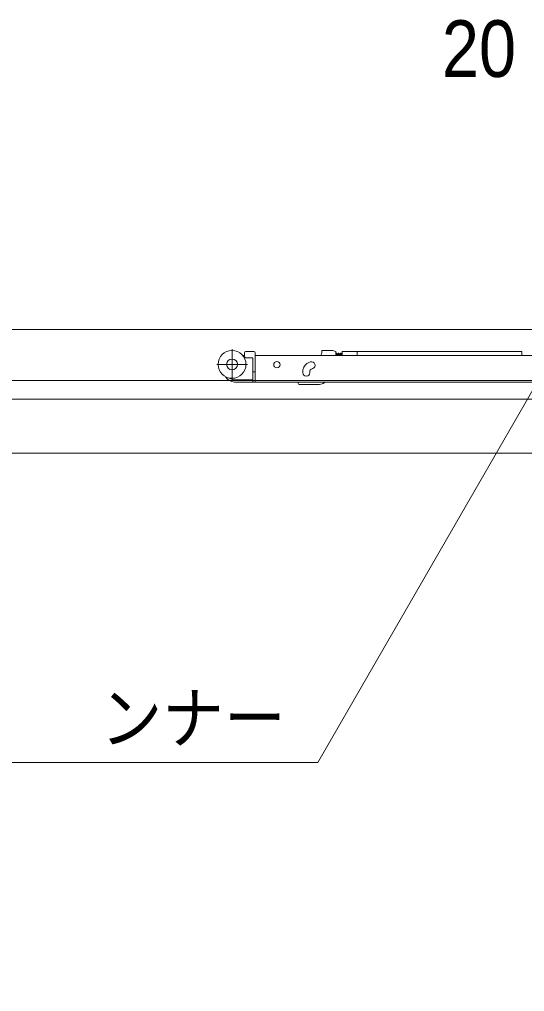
# Model space of a CAD drawing. Units: millimetres, scale not verified. Extents: x -6062 to 6062, y -3045 to 3045.
# Drawn here: x -2635 to -2308, y -78 to 551 of the extents above; entities that cross this region are included whole.
import ezdxf
from ezdxf.enums import TextEntityAlignment as Align

# ---------------------------------------------------------------- set-up
doc = ezdxf.new("R2010")
doc.units = ezdxf.units.MM
doc.header["$LTSCALE"] = 20
for name, color, linetype, lineweight in [('0-0_2寸法-3', 7, 'Continuous', 9), ('0-1_3一般', 7, 'Continuous', 9), ('0-5_2寸法-2', 7, 'Continuous', 9)]:
    doc.layers.add(name, color=color, linetype=linetype, lineweight=lineweight)
doc.styles.add('ＭＳ ゴシック', font='')
doc.styles.add('ＭＳ Ｐゴシック', font='')
doc.styles.get('ＭＳ ゴシック').set_extended_font_data('MS Gothic')
doc.styles.get('ＭＳ Ｐゴシック').set_extended_font_data('MS PGothic')

# ---------------------------------------------------------------- blocks, each defined once
blk = doc.blocks.new('グループ-71')
at = {"layer": '0-1_3一般'}
blk.add_line((-55696.5, 7000), (-4456.5, 7000), dxfattribs=at)
blk = doc.blocks.new('グループ-72')
at = {"layer": '0-1_3一般'}
for p, q in [((-14203.9, 6747.9), (-14203.9, 6351.9)), ((-14043.9, 6697.9), (-14043.9, 6655.9)), ((-13923.9, 6717.9), (-14023.9, 6717.9)), ((-13903.9, 6697.9), (-13903.9, 6665.1)), ((-12901.5, 6727.9), (-13041.5, 6727.9)), ((-13041.5, 6713.9), (-13041.5, 6727.9)), ((-12861.5, 6717.9), (-12901.5, 6727.9)), ((-12861.5, 6665.9), (-12861.5, 6717.9)), ((-12852.3, 6670.9), (-12851.6, 6665.9)), ((-12825.3, 6670.9), (-12824.6, 6665.9)), ((-12798.3, 6670.9), (-12797.6, 6665.9)), ((-12778.4, 6686.9), (-12778.3, 6687.5)), ((-12778.3, 6665.9), (-12778.3, 6716.9)), ((-12584.3, 6716.9), (-12778.3, 6716.9)), ((-12584.3, 6716.9), (-12584.3, 6665.9)), ((-10454.3, 6715.9), (-12584.3, 6715.9)), ((-10454.3, 6715.9), (-10454.3, 6665.9)), ((-14005.9, 6549.9), (-14401.9, 6549.9)), ((-14043.9, 6665.9), (-14066.3, 6665.9)), ((-14045.8, 6635.9), (-14023.9, 6635.9)), ((-13943.9, 6635.9), (-14023.9, 6635.9)), ((-13933.9, 6475.9), (-13933.9, 6625.9)), ((-13903.9, 6665.9), (-7797.9, 6665.9)), ((-13903.9, 6659.9), (-13903.9, 6665.1)), ((-13903.9, 6481.9), (-13903.9, 6659.9)), ((-13190.2, 6581.5), (-13208.9, 6574.7)), ((-13933.9, 6455.9), (-13933.9, 6475.9)), ((-13933.9, 6345.9), (-13933.9, 6455.9)), ((-13903.9, 6470.1), (-13903.9, 6481.9)), ((-13903.9, 6455.9), (-13903.9, 6345.9)), ((-13287.9, 6441.9), (-13287.9, 6461.9)), ((-13286.3, 6481.4), (-13286.2, 6481.9)), ((-13197.9, 6462.4), (-13197.9, 6461.9)), ((-13197.9, 6461.9), (-13197.9, 6441.9)), ((-13178.2, 6490.1), (-13159.4, 6496.9)), ((-13943.9, 6351.9), (-14173.9, 6351.9)), ((-14173.9, 6321.9), (-13933.9, 6321.9)), ((-13933.9, 6321.9), (-13933.9, 6345.9)), ((-7797.9, 6321.9), (-13903.9, 6321.9)), ((-13347.3, 6301.9), (-13347.3, 6321.9)), ((-13337.3, 6291.9), (-13072.4, 6291.9)), ((-13009.9, 6313.8), (-12999.8, 6321.9)), ((-30000, 5400), (-6640, 5400))]:
    blk.add_line(p, q, dxfattribs=at)
blk.add_lwpolyline([(-6330, 6340), (-53990, 6340), (-53990, 7000), (-6330, 7000)], close=True, dxfattribs=at)
for points in [[(-12861.5, 6675.8), (-12861.4, 6676.3), (-12861.4, 6676.9), (-12861.3, 6677.4), (-12861.2, 6678), (-12861.2, 6678.7), (-12861.1, 6679.3), (-12861, 6680), (-12861, 6680.6), (-12860.9, 6681.4), (-12860.9, 6682.1), (-12860.8, 6682.9), (-12860.7, 6683.6), (-12860.7, 6684.5), (-12860.6, 6685.3), (-12860.5, 6686.1), (-12860.4, 6686.9), (-12860.2, 6687.7), (-12859.9, 6688.4), (-12859.6, 6689.1), (-12859.1, 6689.8), (-12858.7, 6690.4), (-12858.1, 6691), (-12857.5, 6691.5), (-12856.8, 6692.1), (-12856.1, 6692.6), (-12855.3, 6693), (-12854.4, 6693.5), (-12853.5, 6693.8), (-12852.5, 6694.2), (-12851.6, 6694.4), (-12850.8, 6694.5), (-12850, 6694.5), (-12849.3, 6694.3), (-12848.6, 6694.1), (-12848, 6693.7), (-12847.4, 6693.3), (-12846.9, 6692.7), (-12846.4, 6692), (-12846, 6691.2)], [(-12851.7, 6674.5), (-12851.7, 6674.1), (-12851.8, 6673.6), (-12851.9, 6673.2), (-12851.9, 6672.8), (-12852, 6672.3), (-12852.1, 6671.9), (-12852.1, 6671.4), (-12852.2, 6671), (-12852.3, 6670.6), (-12852.4, 6670.1), (-12852.4, 6669.7), (-12852.5, 6669.3), (-12852.5, 6668.9), (-12852.6, 6668.5), (-12852.7, 6668.1), (-12852.7, 6667.7), (-12852.8, 6667.4), (-12852.8, 6667), (-12852.9, 6666.6), (-12852.9, 6666.3), (-12853, 6665.9)], [(-12849.5, 6686.7), (-12849.4, 6686.7), (-12849.2, 6686.7), (-12849.1, 6686.7), (-12849.1, 6686.6), (-12849, 6686.6), (-12849, 6686.5), (-12848.9, 6686.3), (-12848.9, 6686.1), (-12849, 6686), (-12849, 6685.7), (-12849.1, 6685.5), (-12849.2, 6685.2), (-12849.3, 6684.9), (-12849.5, 6684.5), (-12849.6, 6684.2), (-12849.8, 6683.8), (-12850, 6683.4), (-12850.1, 6683), (-12850.3, 6682.6), (-12850.4, 6682.2), (-12850.5, 6681.8), (-12850.6, 6681.4), (-12850.7, 6681), (-12850.8, 6680.6), (-12850.9, 6680.2), (-12851, 6679.8), (-12851.1, 6679.4), (-12851.1, 6679), (-12851.2, 6678.6), (-12851.2, 6678.2), (-12851.3, 6677.8), (-12851.3, 6677.4), (-12851.4, 6677), (-12851.4, 6676.6), (-12851.4, 6676.2), (-12851.5, 6675.8), (-12851.6, 6675.4), (-12851.6, 6674.9), (-12851.7, 6674.5)], [(-12846, 6691.2), (-12845.7, 6690.3), (-12845.4, 6689.2), (-12845.2, 6688.1), (-12845, 6686.9), (-12844.7, 6685.8), (-12844.6, 6684.7), (-12844.4, 6683.6), (-12844.2, 6682.5), (-12844, 6681.5), (-12843.8, 6680.5), (-12843.7, 6679.6), (-12843.5, 6678.7), (-12843.4, 6677.8), (-12843.2, 6676.9), (-12843.1, 6676.1), (-12843, 6675.3), (-12842.9, 6674.6), (-12842.7, 6673.9), (-12842.6, 6673.2), (-12842.5, 6672.5), (-12842.4, 6671.8), (-12842.3, 6671.1), (-12842.2, 6670.5), (-12842.1, 6669.9), (-12842, 6669.2), (-12842, 6668.6), (-12841.9, 6668.1), (-12841.8, 6667.5), (-12841.7, 6666.9), (-12841.6, 6666.4), (-12841.6, 6665.9)], [(-12836, 6665.9), (-12835.9, 6666.5), (-12835.8, 6667.1), (-12835.7, 6667.8), (-12835.6, 6668.4), (-12835.6, 6669.1), (-12835.5, 6669.8), (-12835.4, 6670.6), (-12835.3, 6671.3), (-12835.3, 6672.1), (-12835.2, 6672.9), (-12835.1, 6673.7), (-12835, 6674.5), (-12835, 6675.4), (-12834.9, 6676.2), (-12834.8, 6677.1), (-12834.7, 6678), (-12834.5, 6679), (-12834.3, 6680), (-12834, 6681), (-12833.7, 6682), (-12833.4, 6683.1), (-12833, 6684.2), (-12832.6, 6685.3), (-12832.1, 6686.5), (-12831.6, 6687.7), (-12831.1, 6688.9), (-12830.5, 6690.1), (-12829.9, 6691.4), (-12829.2, 6692.6), (-12828.6, 6693.6), (-12827.9, 6694.4), (-12827.3, 6695.1), (-12826.6, 6695.5), (-12826, 6695.8), (-12825.3, 6695.9), (-12824.7, 6695.8), (-12824, 6695.5), (-12823.4, 6695.1), (-12822.7, 6694.4)], [(-12824.7, 6674.5), (-12824.7, 6674.1), (-12824.8, 6673.6), (-12824.9, 6673.2), (-12824.9, 6672.8), (-12825, 6672.3), (-12825.1, 6671.9), (-12825.1, 6671.4), (-12825.2, 6671), (-12825.3, 6670.6), (-12825.4, 6670.1), (-12825.4, 6669.7), (-12825.5, 6669.3), (-12825.5, 6668.9), (-12825.6, 6668.5), (-12825.7, 6668.1), (-12825.7, 6667.7), (-12825.8, 6667.4), (-12825.8, 6667), (-12825.9, 6666.6), (-12825.9, 6666.3), (-12826, 6665.9)], [(-12822.5, 6686.7), (-12822.4, 6686.7), (-12822.3, 6686.7), (-12822.1, 6686.7), (-12822.1, 6686.6), (-12822, 6686.6), (-12822, 6686.5), (-12821.9, 6686.3), (-12821.9, 6686.2), (-12822, 6686), (-12822, 6685.7), (-12822.1, 6685.5), (-12822.2, 6685.2), (-12822.3, 6684.9), (-12822.5, 6684.5), (-12822.6, 6684.2), (-12822.8, 6683.8), (-12823, 6683.4), (-12823.1, 6683), (-12823.3, 6682.6), (-12823.4, 6682.2), (-12823.5, 6681.8), (-12823.6, 6681.4), (-12823.7, 6681), (-12823.8, 6680.6), (-12823.9, 6680.2), (-12824, 6679.8), (-12824.1, 6679.4), (-12824.1, 6679), (-12824.2, 6678.6), (-12824.2, 6678.2), (-12824.3, 6677.8), (-12824.3, 6677.4), (-12824.4, 6677), (-12824.4, 6676.6), (-12824.4, 6676.2), (-12824.5, 6675.8), (-12824.6, 6675.4), (-12824.6, 6674.9), (-12824.7, 6674.5)], [(-12822.7, 6694.4), (-12822.1, 6693.6), (-12821.5, 6692.6), (-12820.8, 6691.4), (-12820.2, 6690.1), (-12819.6, 6688.9), (-12819.1, 6687.6), (-12818.6, 6686.5), (-12818.1, 6685.3), (-12817.7, 6684.2), (-12817.3, 6683.1), (-12816.9, 6682), (-12816.6, 6681), (-12816.4, 6680), (-12816.1, 6679), (-12816, 6678), (-12815.8, 6677.1), (-12815.7, 6676.2), (-12815.6, 6675.3), (-12815.5, 6674.5), (-12815.5, 6673.7), (-12815.4, 6672.9), (-12815.3, 6672.1), (-12815.2, 6671.3), (-12815.1, 6670.6), (-12815, 6669.8), (-12815, 6669.1), (-12814.9, 6668.4), (-12814.8, 6667.8), (-12814.7, 6667.1), (-12814.7, 6666.5), (-12814.6, 6665.9)], [(-12809, 6665.9), (-12808.9, 6666.5), (-12808.8, 6667.1), (-12808.7, 6667.8), (-12808.6, 6668.4), (-12808.6, 6669.1), (-12808.5, 6669.8), (-12808.4, 6670.6), (-12808.3, 6671.3), (-12808.3, 6672.1), (-12808.2, 6672.9), (-12808.1, 6673.7), (-12808, 6674.5), (-12808, 6675.4), (-12807.9, 6676.2), (-12807.8, 6677.1), (-12807.7, 6678), (-12807.5, 6679), (-12807.3, 6680), (-12807, 6681), (-12806.7, 6682), (-12806.4, 6683.1), (-12806, 6684.2), (-12805.6, 6685.3), (-12805.1, 6686.5), (-12804.6, 6687.7), (-12804.1, 6688.9), (-12803.5, 6690.1), (-12802.9, 6691.4), (-12802.2, 6692.6), (-12801.6, 6693.6), (-12800.9, 6694.4), (-12800.3, 6695.1), (-12799.6, 6695.5), (-12799, 6695.8), (-12798.3, 6695.9), (-12797.7, 6695.8), (-12797, 6695.5), (-12796.4, 6695.1), (-12795.7, 6694.4)], [(-12797.7, 6674.5), (-12797.7, 6674.1), (-12797.8, 6673.6), (-12797.9, 6673.2), (-12797.9, 6672.8), (-12798, 6672.3), (-12798.1, 6671.9), (-12798.1, 6671.4), (-12798.2, 6671), (-12798.3, 6670.6), (-12798.4, 6670.1), (-12798.4, 6669.7), (-12798.5, 6669.3), (-12798.5, 6668.9), (-12798.6, 6668.5), (-12798.7, 6668.1), (-12798.7, 6667.7), (-12798.8, 6667.4), (-12798.8, 6667), (-12798.9, 6666.6), (-12798.9, 6666.3), (-12799, 6665.9)], [(-12795.5, 6686.7), (-12795.4, 6686.7), (-12795.2, 6686.7), (-12795.1, 6686.7), (-12795.1, 6686.6), (-12795, 6686.6), (-12795, 6686.5), (-12794.9, 6686.3), (-12794.9, 6686.1), (-12795, 6686), (-12795, 6685.7), (-12795.1, 6685.5), (-12795.2, 6685.2), (-12795.3, 6684.9), (-12795.5, 6684.5), (-12795.6, 6684.2), (-12795.8, 6683.8), (-12796, 6683.4), (-12796.1, 6683), (-12796.3, 6682.6), (-12796.4, 6682.2), (-12796.5, 6681.8), (-12796.6, 6681.4), (-12796.7, 6681), (-12796.8, 6680.6), (-12796.9, 6680.2), (-12797, 6679.8), (-12797.1, 6679.4), (-12797.1, 6679), (-12797.2, 6678.6), (-12797.2, 6678.2), (-12797.3, 6677.8), (-12797.3, 6677.4), (-12797.4, 6677), (-12797.4, 6676.6), (-12797.4, 6676.2), (-12797.5, 6675.8), (-12797.6, 6675.4), (-12797.6, 6674.9), (-12797.7, 6674.5)], [(-12795.7, 6694.4), (-12795.1, 6693.6), (-12794.5, 6692.6), (-12793.8, 6691.4), (-12793.2, 6690.1), (-12792.6, 6688.9), (-12792.1, 6687.6), (-12791.6, 6686.5), (-12791.1, 6685.3), (-12790.7, 6684.2), (-12790.3, 6683.1), (-12789.9, 6682), (-12789.6, 6681), (-12789.4, 6680), (-12789.1, 6679), (-12789, 6678), (-12788.8, 6677.1), (-12788.7, 6676.2), (-12788.6, 6675.3), (-12788.5, 6674.5), (-12788.5, 6673.7), (-12788.4, 6672.9), (-12788.3, 6672.1), (-12788.2, 6671.3), (-12788.1, 6670.6), (-12788.1, 6669.8), (-12788, 6669.1), (-12787.9, 6668.4), (-12787.8, 6667.8), (-12787.7, 6667.1), (-12787.7, 6666.5), (-12787.6, 6665.9)], [(-12782, 6665.9), (-12781.9, 6666.4), (-12781.8, 6667), (-12781.7, 6667.5), (-12781.7, 6668.1), (-12781.6, 6668.6), (-12781.5, 6669.2), (-12781.4, 6669.7), (-12781.4, 6670.2), (-12781.3, 6670.8), (-12781.2, 6671.3), (-12781.1, 6671.9), (-12781.1, 6672.4), (-12781, 6672.9), (-12780.9, 6673.5), (-12780.8, 6674), (-12780.7, 6674.6), (-12780.7, 6675.1), (-12780.6, 6675.7), (-12780.5, 6676.2), (-12780.4, 6676.7), (-12780.4, 6677.3), (-12780.3, 6677.8), (-12780.2, 6678.4), (-12780.1, 6678.9), (-12780, 6679.4), (-12779.9, 6680), (-12779.8, 6680.5), (-12779.7, 6681.1), (-12779.6, 6681.6), (-12779.5, 6682.1), (-12779.4, 6682.7), (-12779.3, 6683.2), (-12779.2, 6683.7), (-12779.1, 6684.3), (-12778.9, 6684.8), (-12778.8, 6685.3), (-12778.7, 6685.9), (-12778.6, 6686.4), (-12778.4, 6686.9)], [(-13903.9, 6470.1), (-13903.9, 6455.9), (-13933.9, 6455.9)], [(-13287.9, 6461.9), (-13287.9, 6462.4), (-13287.9, 6462.9), (-13287.9, 6463.4), (-13287.9, 6463.9), (-13287.9, 6464.4), (-13287.9, 6464.9), (-13287.9, 6465.4), (-13287.8, 6465.9), (-13287.8, 6466.4), (-13287.8, 6466.9), (-13287.8, 6467.4), (-13287.7, 6467.9), (-13287.7, 6468.4), (-13287.7, 6468.9), (-13287.7, 6469.4), (-13287.6, 6469.9), (-13287.6, 6470.4), (-13287.5, 6470.9), (-13287.5, 6471.4), (-13287.5, 6471.9), (-13287.4, 6472.4), (-13287.4, 6472.9), (-13287.3, 6473.4), (-13287.3, 6473.9), (-13287.2, 6474.4), (-13287.2, 6474.9), (-13287.1, 6475.4), (-13287, 6475.9), (-13287, 6476.4), (-13286.9, 6476.9), (-13286.9, 6477.4), (-13286.8, 6477.9), (-13286.7, 6478.4), (-13286.7, 6478.9), (-13286.6, 6479.4), (-13286.5, 6479.9), (-13286.5, 6480.4), (-13286.4, 6480.9), (-13286.3, 6481.4)], [(-13190.3, 6481.9), (-13190.6, 6481.5), (-13190.9, 6481), (-13191.2, 6480.6), (-13191.6, 6480.1), (-13191.9, 6479.7), (-13192.2, 6479.2), (-13192.5, 6478.8), (-13192.8, 6478.3), (-13193, 6477.9), (-13193.3, 6477.4), (-13193.6, 6476.9), (-13193.9, 6476.4), (-13194.1, 6476), (-13194.4, 6475.5), (-13194.6, 6475), (-13194.9, 6474.5), (-13195.1, 6474), (-13195.3, 6473.5), (-13195.5, 6473), (-13195.8, 6472.5), (-13196, 6472), (-13196.2, 6471.5), (-13196.3, 6470.9), (-13196.5, 6470.4), (-13196.7, 6469.9), (-13196.8, 6469.4), (-13197, 6468.9), (-13197.1, 6468.3), (-13197.2, 6467.8), (-13197.4, 6467.3), (-13197.5, 6466.8), (-13197.5, 6466.2), (-13197.6, 6465.7), (-13197.7, 6465.1), (-13197.8, 6464.6), (-13197.8, 6464.1), (-13197.8, 6463.5), (-13197.9, 6463), (-13197.9, 6462.4)], [(-13903.9, 6345.9), (-13903.9, 6321.9), (-13933.9, 6321.9)], [(-30320, -39740), (-30320, 6100), (-6320, 6100)]]:
    blk.add_lwpolyline(points, dxfattribs=at)
for centre, radius in [((-14203.9, 6549.9), 180), ((-14203.9, 6549.9), 70), ((-13623.9, 6545.9), 41)]:
    blk.add_circle(centre, radius, dxfattribs=at)
for centre, radius, start, end in [((-14023.9, 6697.9), 20, 90, 180), ((-13923.9, 6697.9), 20, 0, 90), ((-13121.5, 6713.9), 80, 323.1301, 0), ((-14023.9, 6655.9), 20, 180, 270), ((-13943.9, 6625.9), 10, 0, 90), ((-13167.9, 6461.9), 120, 110, 170.40593), ((-13174.8, 6539.2), 45, 290, 110), ((-13242.9, 6441.9), 45, 180, 0), ((-13167.9, 6461.9), 30, 110, 138.18969), ((-14173.9, 6451.9), 130, 207.8267, 270), ((-14173.9, 6451.9), 100, 232.49603, 270), ((-13943.9, 6361.9), 10, 270, 0), ((-13337.3, 6301.9), 10, 180, 270), ((-13072.4, 6391.9), 100, 270, 308.65981)]:
    blk.add_arc(centre, radius, start, end, dxfattribs=at)
blk = doc.blocks.new('グループ-73')
at = {"layer": '0-1_3一般'}
for name in ['グループ-71', 'グループ-72']:
    blk.add_blockref(name, (0, 0), dxfattribs=at)

msp = doc.modelspace()

# ---------------------------------------------------------------- linework, layer by layer
at = {"layer": '0-0_2寸法-3'}
msp.add_lwpolyline([(-3041.06, 70), (-2442.22, 70), (-2295.98, 323.3)], dxfattribs=at)

# ---------------------------------------------------------------- block references
at = {"layer": '0-1_3一般', "xscale": 0.05, "yscale": 0.05}
msp.add_blockref('グループ-73', (-1787.5, 0), dxfattribs=at)

# ---------------------------------------------------------------- texts
at = {"layer": '0-0_2寸法-3', "style": 'ＭＳ ゴシック', "width": 0.9}
msp.add_text('ンナー', height=32.55, dxfattribs=at).set_placement((-2582.85, 72.77), align=Align.BOTTOM_LEFT)
at = {"layer": '0-5_2寸法-2', "style": 'ＭＳ Ｐゴシック', "width": 0.9}
msp.add_text('20', height=36.66, dxfattribs=at).set_placement((-2361.98, 502.48), align=Align.BOTTOM_LEFT)

doc.saveas('drawing.dxf')
